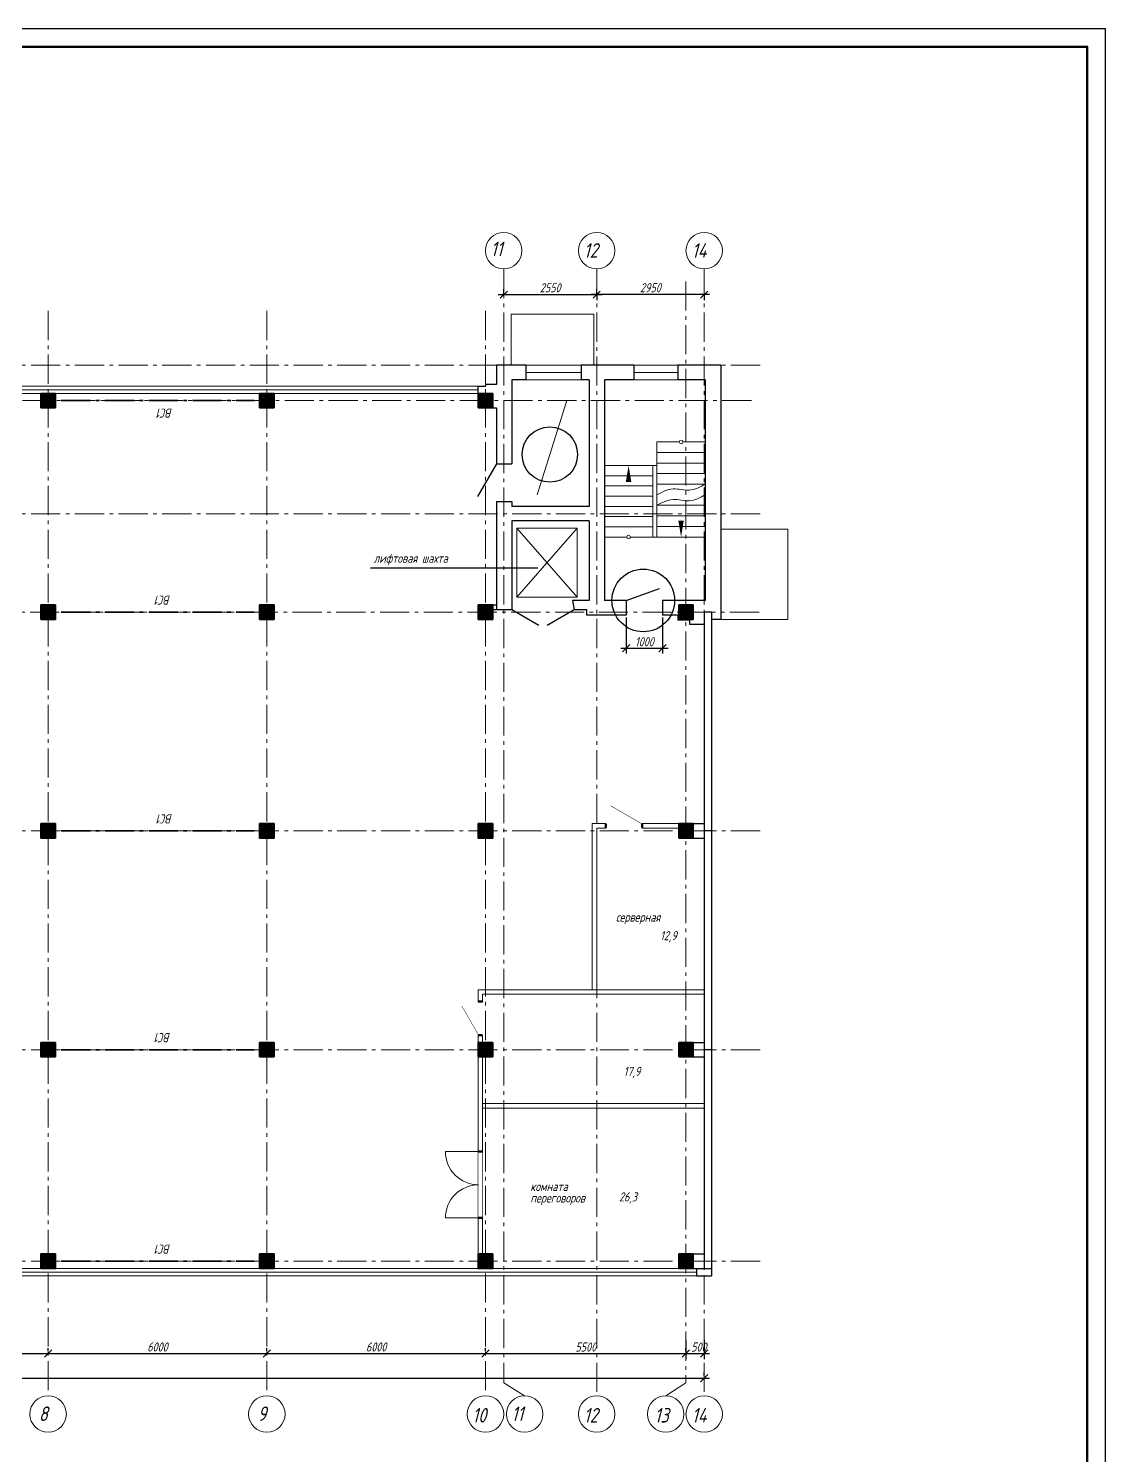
# Model space of a CAD drawing. Header units: millimetres. Extents: x 5341 to 134645, y 2795 to 129189.
# Drawn here: x 38795 to 68341, y 88831 to 127966 of the extents above; entities that cross this region are included whole.
import ezdxf

# ---------------------------------------------------------------- set-up
doc = ezdxf.new("R2010")
doc.units = ezdxf.units.MM
doc.linetypes.add('GOST2.303 6', pattern=[12, 8, -1.5, 1, -1.5])
doc.layers.get('Defpoints').update_dxf_attribs({"color": 1})
doc.layers.add('osi', color=1, linetype='GOST2.303 6', lineweight=15, plot=False)
doc.layers.add('razm', color=5, linetype='Continuous', lineweight=15, plot=False)
for name, color, linetype, lineweight in [('peregorodki', 7, 'Continuous', 20), ('АР_ДвериЗаполнение', 214, 'Continuous', 50), ('АР_Маскировка', 255, 'Continuous', 0), ('АР_ОкнаЗаполнение', 130, 'Continuous', 20), ('АР_Рамка', 7, 'Continuous', 30), ('АР_Текст', 165, 'Continuous', 25), ('Колонны', 244, 'Continuous', 35), ('Стены', 170, 'Continuous', 30), ('Тонкая', 190, 'Continuous', 18)]:
    doc.layers.add(name, color=color, linetype=linetype, lineweight=lineweight)
doc.styles.add('GOST 2.304', font='CS_Gost2304.shx', dxfattribs={"oblique": 15})
doc.styles.add('SPDS', font='SPDS.shx')
doc.styles.add('style2', font='CS_Gost2304.shx', dxfattribs={"oblique": 15})
doc.dimstyles.new('SPDS$0', dxfattribs={"dimscale": 100, "dimtxt": 2.5, "dimasz": 2, "dimexe": 1.5, "dimexo": 0.625, "dimgap": 0.5, "dimtad": 1, "dimdec": 0, "dimrnd": 0.001, "dimtxsty": 'SPDS', "dimblk": 'ARCHTICK', "dimcen": 2.5, "dimdle": 1.5, "dimadec": 0, "dimazin": 2, "dimtfac": 1, "dimtdec": 0, "dimtmove": 1, "dimatfit": 3, "dimfxl": 8, "dimtolj": 1, "dimtzin": 0, "dimarcsym": 0})

# ---------------------------------------------------------------- blocks, each defined once
blk = doc.blocks.new('*U10')
at = {"color": 7, "linetype": 'ByBlock', "true_color": 0xffffff}
blk.add_wipeout([(-920, -105), (0, -105), (0, 5), (-920, 5)], dxfattribs=at).dxf.layer = 'АР_Маскировка'
at = {"linetype": 'ByBlock', "lineweight": 50}
for p, q in [((-920, 0), (-920, -100)), ((0, 0), (0, -100))]:
    blk.add_line(p, q, dxfattribs=at)
at = {"layer": 'АР_ДвериЗаполнение', "lineweight": 13}
blk.add_lwpolyline([(0, 0, 12.3, 12.3, 0), (-797, 460, 0, 0, 0.145691), (-920, 6, 0, 0, 1.462159)], format="xyseb", dxfattribs=at)
blk = doc.blocks.new('*U11')
at = {"color": 7, "linetype": 'ByBlock', "true_color": 0xffffff}
blk.add_wipeout([(1000, -105), (0, -105), (0, 5), (1000, 5)], dxfattribs=at).dxf.layer = 'АР_Маскировка'
at = {"linetype": 'ByBlock', "lineweight": 50}
for p, q in [((0, 0), (0, -100)), ((1000, 0), (1000, -100))]:
    blk.add_line(p, q, dxfattribs=at)
at = {"layer": 'АР_ДвериЗаполнение', "lineweight": 13}
blk.add_lwpolyline([(0, 0, 13.3, 13.3, 0), (866, 500, 0, 0, -0.145691), (1000, 7, 0, 0, -1.462159)], format="xyseb", dxfattribs=at)
blk = doc.blocks.new('*U9')
at = {"color": 7, "linetype": 'ByBlock', "true_color": 0xffffff}
blk.add_wipeout([(-1820, 105), (0, 105), (0, -5), (-1820, -5)], dxfattribs=at).dxf.layer = 'АР_Маскировка'
at = {"linetype": 'ByBlock', "lineweight": 50}
for p, q in [((-1820, 0), (-1820, 100)), ((0, 0), (0, 100))]:
    blk.add_line(p, q, dxfattribs=at)
at = {"layer": 'АР_ДвериЗаполнение', "lineweight": 13}
blk.add_lwpolyline([(0, 0), (0, -910, -0.414214), (-910, 0, -0.414214), (-1820, -910), (-1820, 0)], format="xyb", dxfattribs=at)
blk = doc.blocks.new('_Oblique')
at = {"color": 0, "linetype": 'ByBlock', "lineweight": -2}
blk.add_line((-0.5, -0.5), (0.5, 0.5), dxfattribs=at)
blk = doc.blocks.new('*D50')
at = {"layer": 'Defpoints', "color": 0, "ltscale": 100, "transparency": 16777216}
for p in [(55192, 111880), (56192, 111880), (56192, 110974)]:
    blk.add_point(p, dxfattribs=at)
at = {"layer": 'razm', "color": 0, "linetype": 'ByBlock', "lineweight": -2, "ltscale": 100, "transparency": 16777216}
blk.add_line((55192, 111817), (55192, 110824), dxfattribs=at)
at = {"layer": 'razm', "color": 0, "lineweight": -2, "ltscale": 100, "transparency": 16777216}
blk.add_line((56192, 111817), (56192, 110824), dxfattribs=at)
at = {"layer": 'razm', "color": 5, "lineweight": -2, "ltscale": 100, "transparency": 16777216}
blk.add_line((55042, 110974), (56342, 110974), dxfattribs=at)
at = {"layer": 'razm', "color": 5, "lineweight": -2, "ltscale": 100, "transparency": 16777216, "xscale": 200, "yscale": 200, "zscale": 200, "rotation": 180}
blk.add_blockref('_Oblique', (55192, 110974), dxfattribs=at)
at = {"layer": 'razm', "color": 5, "lineweight": -2, "ltscale": 100, "transparency": 16777216, "xscale": 200, "yscale": 200, "zscale": 200}
blk.add_blockref('_Oblique', (56192, 110974), dxfattribs=at)
at = {"layer": 'razm', "color": 5, "ltscale": 100, "transparency": 16777216, "insert": (55692, 111148), "char_height": 250, "attachment_point": 5, "style": 'style2'}
blk.add_mtext('\\A1;1000', dxfattribs=at)
blk = doc.blocks.new('*D84')
at = {"layer": 'Defpoints', "color": 0, "ltscale": 100, "transparency": 16777216}
for p in [(15332, 90952), (57332, 90952), (57332, 90952)]:
    blk.add_point(p, dxfattribs=at)
at = {"layer": 'razm', "color": 5, "lineweight": -2, "ltscale": 100, "transparency": 16777216}
blk.add_line((15182, 90952), (57482, 90952), dxfattribs=at)
at = {"layer": 'razm', "color": 0, "linetype": 'ByBlock', "lineweight": -2, "ltscale": 100, "transparency": 16777216}
blk.add_line((15332, 90890), (15332, 90802), dxfattribs=at)
at = {"layer": 'razm', "color": 0, "lineweight": -2, "ltscale": 100, "transparency": 16777216}
blk.add_line((57332, 91015), (57332, 91102), dxfattribs=at)
at = {"layer": 'razm', "color": 5, "lineweight": -2, "ltscale": 100, "transparency": 16777216, "xscale": 200, "yscale": 200, "zscale": 200, "rotation": 180}
blk.add_blockref('_Oblique', (15332, 90952), dxfattribs=at)
at = {"layer": 'razm', "color": 5, "lineweight": -2, "ltscale": 100, "transparency": 16777216, "xscale": 200, "yscale": 200, "zscale": 200}
blk.add_blockref('_Oblique', (57332, 90952), dxfattribs=at)
at = {"layer": 'razm', "color": 5, "ltscale": 100, "transparency": 16777216, "insert": (36332, 91137), "char_height": 250, "attachment_point": 5, "style": 'style2'}
blk.add_mtext('\\A1;42000', dxfattribs=at)
blk = doc.blocks.new('*D87')
at = {"layer": 'Defpoints', "color": 0, "ltscale": 100, "transparency": 16777216}
for p in [(33332, 91625), (39332, 91625), (39332, 91625)]:
    blk.add_point(p, dxfattribs=at)
at = {"layer": 'razm', "color": 5, "lineweight": -2, "ltscale": 100, "transparency": 16777216}
blk.add_line((33182, 91625), (39482, 91625), dxfattribs=at)
at = {"layer": 'razm', "color": 0, "linetype": 'ByBlock', "lineweight": -2, "ltscale": 100, "transparency": 16777216}
blk.add_line((33332, 91688), (33332, 91775), dxfattribs=at)
at = {"layer": 'razm', "color": 0, "lineweight": -2, "ltscale": 100, "transparency": 16777216}
blk.add_line((39332, 91688), (39332, 91775), dxfattribs=at)
at = {"layer": 'razm', "color": 5, "lineweight": -2, "ltscale": 100, "transparency": 16777216, "xscale": 200, "yscale": 200, "zscale": 200, "rotation": 180}
blk.add_blockref('_Oblique', (33332, 91625), dxfattribs=at)
at = {"layer": 'razm', "color": 5, "lineweight": -2, "ltscale": 100, "transparency": 16777216, "xscale": 200, "yscale": 200, "zscale": 200}
blk.add_blockref('_Oblique', (39332, 91625), dxfattribs=at)
at = {"layer": 'razm', "color": 5, "ltscale": 100, "transparency": 16777216, "insert": (36332, 91807), "char_height": 250, "attachment_point": 5, "style": 'style2'}
blk.add_mtext('\\A1;6000', dxfattribs=at)
blk = doc.blocks.new('*D82')
at = {"layer": 'Defpoints', "color": 0, "ltscale": 100, "transparency": 16777216}
for p in [(39332, 91625), (45332, 91625), (45332, 91625)]:
    blk.add_point(p, dxfattribs=at)
at = {"layer": 'razm', "color": 5, "lineweight": -2, "ltscale": 100, "transparency": 16777216}
blk.add_line((39182, 91625), (45482, 91625), dxfattribs=at)
at = {"layer": 'razm', "color": 0, "linetype": 'ByBlock', "lineweight": -2, "ltscale": 100, "transparency": 16777216}
blk.add_line((39332, 91688), (39332, 91775), dxfattribs=at)
at = {"layer": 'razm', "color": 0, "lineweight": -2, "ltscale": 100, "transparency": 16777216}
blk.add_line((45332, 91688), (45332, 91775), dxfattribs=at)
at = {"layer": 'razm', "color": 5, "lineweight": -2, "ltscale": 100, "transparency": 16777216, "xscale": 200, "yscale": 200, "zscale": 200, "rotation": 180}
blk.add_blockref('_Oblique', (39332, 91625), dxfattribs=at)
at = {"layer": 'razm', "color": 5, "lineweight": -2, "ltscale": 100, "transparency": 16777216, "xscale": 200, "yscale": 200, "zscale": 200}
blk.add_blockref('_Oblique', (45332, 91625), dxfattribs=at)
at = {"layer": 'razm', "color": 5, "ltscale": 100, "transparency": 16777216, "insert": (42332, 91807), "char_height": 250, "attachment_point": 5, "style": 'style2'}
blk.add_mtext('\\A1;6000', dxfattribs=at)
blk = doc.blocks.new('*D83')
at = {"layer": 'Defpoints', "color": 0, "ltscale": 100, "transparency": 16777216}
for p in [(45332, 91625), (51332, 91625), (51332, 91625)]:
    blk.add_point(p, dxfattribs=at)
at = {"layer": 'razm', "color": 5, "lineweight": -2, "ltscale": 100, "transparency": 16777216}
blk.add_line((45182, 91625), (51482, 91625), dxfattribs=at)
at = {"layer": 'razm', "color": 0, "linetype": 'ByBlock', "lineweight": -2, "ltscale": 100, "transparency": 16777216}
blk.add_line((45332, 91688), (45332, 91775), dxfattribs=at)
at = {"layer": 'razm', "color": 0, "lineweight": -2, "ltscale": 100, "transparency": 16777216}
blk.add_line((51332, 91688), (51332, 91775), dxfattribs=at)
at = {"layer": 'razm', "color": 5, "lineweight": -2, "ltscale": 100, "transparency": 16777216, "xscale": 200, "yscale": 200, "zscale": 200, "rotation": 180}
blk.add_blockref('_Oblique', (45332, 91625), dxfattribs=at)
at = {"layer": 'razm', "color": 5, "lineweight": -2, "ltscale": 100, "transparency": 16777216, "xscale": 200, "yscale": 200, "zscale": 200}
blk.add_blockref('_Oblique', (51332, 91625), dxfattribs=at)
at = {"layer": 'razm', "color": 5, "ltscale": 100, "transparency": 16777216, "insert": (48332, 91807), "char_height": 250, "attachment_point": 5, "style": 'style2'}
blk.add_mtext('\\A1;6000', dxfattribs=at)
blk = doc.blocks.new('*D66')
at = {"layer": 'Defpoints', "color": 0, "ltscale": 100, "transparency": 16777216}
for p in [(51332, 91625), (56832, 91625), (56832, 91625)]:
    blk.add_point(p, dxfattribs=at)
at = {"layer": 'peregorodki', "color": 5, "lineweight": -2, "ltscale": 100, "transparency": 16777216}
blk.add_line((51182, 91625), (56982, 91625), dxfattribs=at)
at = {"layer": 'peregorodki', "color": 0, "linetype": 'ByBlock', "lineweight": -2, "ltscale": 100, "transparency": 16777216}
blk.add_line((51332, 91688), (51332, 91775), dxfattribs=at)
at = {"layer": 'peregorodki', "color": 0, "lineweight": -2, "ltscale": 100, "transparency": 16777216}
blk.add_line((56832, 91688), (56832, 91775), dxfattribs=at)
at = {"layer": 'peregorodki', "color": 5, "lineweight": -2, "ltscale": 100, "transparency": 16777216, "xscale": 200, "yscale": 200, "zscale": 200, "rotation": 180}
blk.add_blockref('_Oblique', (51332, 91625), dxfattribs=at)
at = {"layer": 'peregorodki', "color": 5, "lineweight": -2, "ltscale": 100, "transparency": 16777216, "xscale": 200, "yscale": 200, "zscale": 200}
blk.add_blockref('_Oblique', (56832, 91625), dxfattribs=at)
at = {"layer": 'peregorodki', "color": 5, "ltscale": 100, "transparency": 16777216, "insert": (54082, 91805), "char_height": 250, "attachment_point": 5, "style": 'style2'}
blk.add_mtext('\\A1;5500', dxfattribs=at)
blk = doc.blocks.new('*D69')
at = {"layer": 'Defpoints', "color": 0, "ltscale": 100, "transparency": 16777216}
for p in [(56832, 92067), (57332, 92067), (57332, 91625)]:
    blk.add_point(p, dxfattribs=at)
at = {"layer": 'peregorodki', "color": 0, "linetype": 'ByBlock', "lineweight": -2, "ltscale": 100, "transparency": 16777216}
blk.add_line((56832, 92004), (56832, 91475), dxfattribs=at)
at = {"layer": 'peregorodki', "color": 0, "lineweight": -2, "ltscale": 100, "transparency": 16777216}
blk.add_line((57332, 92004), (57332, 91475), dxfattribs=at)
at = {"layer": 'peregorodki', "color": 5, "lineweight": -2, "ltscale": 100, "transparency": 16777216}
blk.add_line((56682, 91625), (57482, 91625), dxfattribs=at)
at = {"layer": 'peregorodki', "color": 5, "lineweight": -2, "ltscale": 100, "transparency": 16777216, "xscale": 200, "yscale": 200, "zscale": 200, "rotation": 180}
blk.add_blockref('_Oblique', (56832, 91625), dxfattribs=at)
at = {"layer": 'peregorodki', "color": 5, "lineweight": -2, "ltscale": 100, "transparency": 16777216, "xscale": 200, "yscale": 200, "zscale": 200}
blk.add_blockref('_Oblique', (57332, 91625), dxfattribs=at)
at = {"layer": 'peregorodki', "color": 5, "ltscale": 100, "transparency": 16777216, "insert": (57186, 91805), "char_height": 250, "attachment_point": 5, "style": 'style2'}
blk.add_mtext('\\A1;500', dxfattribs=at)
blk = doc.blocks.new('*D67')
at = {"layer": 'Defpoints', "color": 0, "ltscale": 100, "transparency": 16777216}
for p in [(54382, 120741), (54382, 120667), (57332, 120741)]:
    blk.add_point(p, dxfattribs=at)
at = {"layer": 'peregorodki', "color": 5, "lineweight": -2, "ltscale": 100, "transparency": 16777216}
for p, q in [((57482, 120667), (54232, 120667)), ((54382, 120678), (54382, 120517))]:
    blk.add_line(p, q, dxfattribs=at)
at = {"layer": 'peregorodki', "color": 5, "linetype": 'ByBlock', "lineweight": -2, "ltscale": 100, "transparency": 16777216}
blk.add_line((57332, 120678), (57332, 120517), dxfattribs=at)
at = {"layer": 'peregorodki', "color": 5, "lineweight": -2, "ltscale": 100, "transparency": 16777216, "xscale": 200, "yscale": 200, "zscale": 200, "rotation": 180}
blk.add_blockref('_Oblique', (54382, 120667), dxfattribs=at)
at = {"layer": 'peregorodki', "color": 5, "lineweight": -2, "ltscale": 100, "transparency": 16777216, "xscale": 200, "yscale": 200, "zscale": 200}
blk.add_blockref('_Oblique', (57332, 120667), dxfattribs=at)
at = {"layer": 'peregorodki', "color": 5, "ltscale": 100, "transparency": 16777216, "insert": (55857, 120858), "char_height": 250, "attachment_point": 5, "style": 'style2'}
blk.add_mtext('\\A1;2950', dxfattribs=at)
blk = doc.blocks.new('*D68')
at = {"layer": 'Defpoints', "color": 0, "ltscale": 100, "transparency": 16777216}
for p in [(51832, 120612), (54382, 120667), (54382, 120612)]:
    blk.add_point(p, dxfattribs=at)
at = {"layer": 'peregorodki', "color": 5, "lineweight": -2, "ltscale": 100, "transparency": 16777216}
for p, q in [((51682, 120667), (54532, 120667)), ((54382, 120674), (54382, 120817))]:
    blk.add_line(p, q, dxfattribs=at)
at = {"layer": 'peregorodki', "color": 5, "linetype": 'ByBlock', "lineweight": -2, "ltscale": 100, "transparency": 16777216}
blk.add_line((51832, 120674), (51832, 120817), dxfattribs=at)
at = {"layer": 'peregorodki', "color": 5, "lineweight": -2, "ltscale": 100, "transparency": 16777216, "xscale": 200, "yscale": 200, "zscale": 200, "rotation": 180}
blk.add_blockref('_Oblique', (51832, 120667), dxfattribs=at)
at = {"layer": 'peregorodki', "color": 5, "lineweight": -2, "ltscale": 100, "transparency": 16777216, "xscale": 200, "yscale": 200, "zscale": 200}
blk.add_blockref('_Oblique', (54382, 120667), dxfattribs=at)
at = {"layer": 'peregorodki', "color": 5, "ltscale": 100, "transparency": 16777216, "insert": (53107, 120856), "char_height": 250, "attachment_point": 5, "style": 'style2'}
blk.add_mtext('\\A1;2550', dxfattribs=at)

msp = doc.modelspace()

# ---------------------------------------------------------------- linework, layer by layer
at = {"layer": 'Defpoints', "ltscale": 100}
for centre, radius in [((53097, 116282.5), 759.6), ((55660.3, 112279.8), 859.5)]:
    msp.add_circle(centre, radius, dxfattribs=at)
at = {"layer": 'osi', "ltscale": 100}
for p, q in [((51832.3, 121373.8), (51832.3, 90825)), ((54382.3, 121373.8), (54382.3, 90483)), ((57332.3, 121373.8), (57332.3, 90483)), ((56832.3, 121031), (56832.3, 90825)), ((39332.3, 120221.8), (39332.3, 90483)), ((45332.3, 120221.8), (45332.3, 90483)), ((58865.7, 118729.8), (10538.5, 118729.8)), ((58625.6, 117759.8), (10990, 117759.8)), ((58865.7, 114659.8), (10538.5, 114659.8)), ((58838.9, 111959.8), (10538.5, 111959.8)), ((58865.7, 99959.8), (10538.5, 99959.8)), ((58865.7, 94160.2), (10538.5, 94160.2)), ((51832.3, 90825), (52403.8, 90468)), ((56275.8, 90468), (56832.3, 90825))]:
    msp.add_line(p, q, dxfattribs=at)
at = {"layer": 'osi', "linetype": 'Continuous', "ltscale": 100}
for centre in [(51832.3, 121873.8), (54382.3, 121873.8), (57332.3, 121873.8), (39332.3, 89968), (45332.3, 89968), (51332.3, 89968), (52403.8, 89968), (54382.3, 89968), (56275.8, 89968), (57332.3, 89968)]:
    msp.add_circle(centre, 500, dxfattribs=at)
at = {"layer": 'peregorodki', "ltscale": 100}
for p, q in [((52032.3, 118729.8), (52032.3, 120129.8)), ((52032.3, 120129.8), (54302.3, 120129.8)), ((54302.3, 118729.8), (54302.3, 120129.8)), ((53564.5, 117759.8), (52746.7, 115175.7)), ((52187.5, 114262), (53850, 112374.5)), ((53850, 114262), (52187.5, 112374.5)), ((54632.3, 106159.8), (54262.3, 106159.8)), ((54262.3, 106159.8), (54262.3, 101599.8)), ((54632.3, 106039.8), (54632.3, 106159.8)), ((56632.3, 106159.8), (55632.3, 106159.8)), ((55632.3, 106039.8), (55632.3, 106159.8)), ((56632.3, 105759.8), (56632.3, 106159.8)), ((54632.3, 106039.8), (54382.3, 106039.8)), ((54382.3, 106039.8), (54382.3, 101599.8)), ((56632.3, 106039.8), (55632.3, 106039.8)), ((51132.3, 101259.8), (51132.3, 101599.8)), ((57332.3, 101599.8), (51132.3, 101599.8)), ((51252.3, 101259.8), (51252.3, 101479.8)), ((57332.3, 101479.8), (51252.3, 101479.8)), ((51252.3, 101259.8), (51132.3, 101259.8)), ((51132.3, 94359.8), (51132.3, 100359.8)), ((51252.3, 100359.8), (51132.3, 100359.8)), ((51252.3, 94359.8), (51252.3, 100359.8)), ((57332.3, 98479.8), (51252.3, 98479.8)), ((57332.3, 98359.8), (51252.3, 98359.8))]:
    msp.add_line(p, q, dxfattribs=at)
msp.add_lwpolyline([(52187.5, 114262), (53850, 114262), (53850, 112374.5), (52187.5, 112374.5)], close=True, dxfattribs=at)
msp.add_lwpolyline([(57532.3, 111759.8), (59622.3, 111759.8), (59622.3, 114239.8), (57792.3, 114239.8)], dxfattribs=at)
at = {"layer": 'АР_ОкнаЗаполнение', "ltscale": 100}
for p, q in [((53952.3, 118729.8), (52442.3, 118729.8)), ((56612.3, 118729.8), (55402.3, 118729.8)), ((52442.3, 118529.8), (53952.3, 118529.8)), ((53952.3, 118329.8), (52442.3, 118329.8)), ((55402.3, 118529.8), (56612.3, 118529.8)), ((56612.3, 118329.8), (55402.3, 118329.8)), ((21632.3, 118059.8), (51132.3, 118059.8)), ((33332.3, 118159.8), (39332.3, 118159.8)), ((33332.3, 117959.8), (39332.3, 117959.8)), ((39332.3, 118159.8), (45332.3, 118159.8)), ((39332.3, 117959.8), (45332.3, 117959.8)), ((45332.3, 118159.8), (51132.3, 118159.8)), ((45332.3, 117959.8), (51132.3, 117959.8)), ((33332.3, 93959.8), (39332.3, 93959.8)), ((39332.3, 93959.8), (45332.3, 93959.8)), ((45332.3, 93959.8), (51332.3, 93959.8)), ((51332.3, 93959.8), (57132.3, 93959.8)), ((57132.3, 93859.8), (15532.3, 93859.8)), ((33332.3, 93759.8), (39332.3, 93759.8)), ((39332.3, 93759.8), (45332.3, 93759.8)), ((45332.3, 93759.8), (51332.3, 93759.8)), ((51332.3, 93759.8), (57132.3, 93759.8))]:
    msp.add_line(p, q, dxfattribs=at)
at = {"layer": 'АР_Рамка'}
for p, q in [((5341.3, 127965.7), (68341.3, 127965.7)), ((68341.3, 68565.7), (68341.3, 127965.7)), ((68341.3, 68565.7), (68341.3, 89565.7))]:
    msp.add_line(p, q, dxfattribs=at)
at = {"layer": 'АР_Рамка', "lineweight": 50}
msp.add_lwpolyline([(67841.3, 69065.7), (7341.3, 69065.7), (7341.3, 127465.7), (67841.3, 127465.7), (67841.3, 69065.7)], close=True, dxfattribs=at)
at = {"layer": 'АР_Текст', "lineweight": 25}
msp.add_line((48176.5, 113173.5), (52771, 113173.5), dxfattribs=at)
at = {"layer": 'Колонны', "color": 0}
for p, q in [((39532.3, 117959.8), (39132.3, 117959.8)), ((39132.3, 117959.8), (39132.3, 117559.8)), ((39532.3, 117559.8), (39532.3, 117959.8)), ((45532.3, 117959.8), (45132.3, 117959.8)), ((45132.3, 117959.8), (45132.3, 117559.8)), ((45532.3, 117559.8), (45532.3, 117959.8)), ((51532.3, 117959.8), (51132.3, 117959.8)), ((51132.3, 117959.8), (51132.3, 117559.8)), ((51532.3, 117559.8), (51532.3, 117959.8)), ((39132.3, 117559.8), (39532.3, 117559.8)), ((45132.3, 117559.8), (45532.3, 117559.8)), ((51132.3, 117559.8), (51532.3, 117559.8)), ((39532.3, 112159.8), (39132.3, 112159.8)), ((39132.3, 112159.8), (39132.3, 111759.8)), ((39532.3, 111759.8), (39532.3, 112159.8)), ((45532.3, 112159.8), (45132.3, 112159.8)), ((45132.3, 112159.8), (45132.3, 111759.8)), ((45532.3, 111759.8), (45532.3, 112159.8)), ((51532.3, 112159.8), (51132.3, 112159.8)), ((51132.3, 112159.8), (51132.3, 111759.8)), ((51532.3, 111759.8), (51532.3, 112159.8)), ((57032.3, 112159.8), (56632.3, 112159.8)), ((56632.3, 112159.8), (56632.3, 111759.8)), ((57032.3, 111759.8), (57032.3, 112159.8)), ((39132.3, 111759.8), (39532.3, 111759.8)), ((45132.3, 111759.8), (45532.3, 111759.8)), ((51132.3, 111759.8), (51532.3, 111759.8)), ((56632.3, 111759.8), (57032.3, 111759.8)), ((39532.3, 106159.8), (39132.3, 106159.8)), ((39132.3, 106159.8), (39132.3, 105759.8)), ((39532.3, 105759.8), (39532.3, 106159.8)), ((45532.3, 106159.8), (45132.3, 106159.8)), ((45132.3, 106159.8), (45132.3, 105759.8)), ((45532.3, 105759.8), (45532.3, 106159.8)), ((51532.3, 106159.8), (51132.3, 106159.8)), ((51132.3, 106159.8), (51132.3, 105759.8)), ((51532.3, 105759.8), (51532.3, 106159.8)), ((57032.3, 106159.8), (56632.3, 106159.8)), ((56632.3, 106159.8), (56632.3, 105759.8)), ((56632.3, 106159.8), (56632.3, 105759.8)), ((57032.3, 105759.8), (57032.3, 106159.8)), ((39132.3, 105759.8), (39532.3, 105759.8)), ((45132.3, 105759.8), (45532.3, 105759.8)), ((51132.3, 105759.8), (51532.3, 105759.8)), ((56632.3, 105759.8), (57032.3, 105759.8)), ((39532.3, 100159.8), (39132.3, 100159.8)), ((39132.3, 100159.8), (39132.3, 99759.8)), ((39532.3, 99759.8), (39532.3, 100159.8)), ((45532.3, 100159.8), (45132.3, 100159.8)), ((45132.3, 100159.8), (45132.3, 99759.8)), ((45532.3, 99759.8), (45532.3, 100159.8)), ((51532.3, 100159.8), (51132.3, 100159.8)), ((51132.3, 100159.8), (51132.3, 99759.8)), ((51532.3, 99759.8), (51532.3, 100159.8)), ((57032.3, 100159.8), (56632.3, 100159.8)), ((56632.3, 100159.8), (56632.3, 99759.8)), ((57032.3, 99759.8), (57032.3, 100159.8)), ((39132.3, 99759.8), (39532.3, 99759.8)), ((45132.3, 99759.8), (45532.3, 99759.8)), ((51132.3, 99759.8), (51532.3, 99759.8)), ((56632.3, 99759.8), (57032.3, 99759.8)), ((39532.3, 94359.8), (39132.3, 94359.8)), ((39132.3, 94359.8), (39132.3, 93959.8)), ((39532.3, 93959.8), (39532.3, 94359.8)), ((45532.3, 94359.8), (45132.3, 94359.8)), ((45132.3, 94359.8), (45132.3, 93959.8)), ((45532.3, 93959.8), (45532.3, 94359.8)), ((51532.3, 94359.8), (51132.3, 94359.8)), ((51132.3, 94359.8), (51132.3, 93959.8)), ((51532.3, 93959.8), (51532.3, 94359.8)), ((57032.3, 94359.8), (56632.3, 94359.8)), ((56632.3, 94359.8), (56632.3, 93959.8)), ((57032.3, 93959.8), (57032.3, 94359.8)), ((39132.3, 93959.8), (39532.3, 93959.8)), ((45132.3, 93959.8), (45532.3, 93959.8)), ((51132.3, 93959.8), (51532.3, 93959.8)), ((56632.3, 93959.8), (57032.3, 93959.8))]:
    msp.add_line(p, q, dxfattribs=at)
at = {"layer": 'Колонны', "ltscale": 100}
for points in [[(39532.3, 117959.8), (39532.3, 117559.8), (39132.3, 117959.8), (39132.3, 117559.8)], [(45532.3, 117959.8), (45532.3, 117559.8), (45132.3, 117959.8), (45132.3, 117559.8)], [(51532.3, 117959.8), (51532.3, 117559.8), (51132.3, 117959.8), (51132.3, 117559.8)], [(39532.3, 112159.8), (39532.3, 111759.8), (39132.3, 112159.8), (39132.3, 111759.8)], [(45532.3, 112159.8), (45532.3, 111759.8), (45132.3, 112159.8), (45132.3, 111759.8)], [(51532.3, 112159.8), (51532.3, 111759.8), (51132.3, 112159.8), (51132.3, 111759.8)], [(57032.3, 112159.8), (57032.3, 111759.8), (56632.3, 112159.8), (56632.3, 111759.8)], [(39532.3, 106159.8), (39532.3, 105759.8), (39132.3, 106159.8), (39132.3, 105759.8)], [(45532.3, 106159.8), (45532.3, 105759.8), (45132.3, 106159.8), (45132.3, 105759.8)], [(51532.3, 106159.8), (51532.3, 105759.8), (51132.3, 106159.8), (51132.3, 105759.8)], [(57032.3, 106159.8), (57032.3, 105759.8), (56632.3, 106159.8), (56632.3, 105759.8)], [(39532.3, 100159.8), (39532.3, 99759.8), (39132.3, 100159.8), (39132.3, 99759.8)], [(45532.3, 100159.8), (45532.3, 99759.8), (45132.3, 100159.8), (45132.3, 99759.8)], [(57032.3, 100159.8), (57032.3, 99759.8), (56632.3, 100159.8), (56632.3, 99759.8)], [(39532.3, 94359.8), (39532.3, 93959.8), (39132.3, 94359.8), (39132.3, 93959.8)], [(45532.3, 94359.8), (45532.3, 93959.8), (45132.3, 94359.8), (45132.3, 93959.8)], [(51532.3, 94359.8), (51532.3, 93959.8), (51132.3, 94359.8), (51132.3, 93959.8)], [(57032.3, 94359.8), (57032.3, 93959.8), (56632.3, 94359.8), (56632.3, 93959.8)]]:
    msp.add_solid(points, dxfattribs=at)
at = {"layer": 'Стены', "color": 0, "ltscale": 100}
for p, q in [((52442.3, 118729.8), (51632.3, 118729.8)), ((51632.3, 118729.8), (51632.3, 118199.8)), ((52442.3, 118729.8), (52442.3, 118329.8)), ((53952.3, 118729.8), (53952.3, 118329.8)), ((55402.3, 118729.8), (53952.3, 118729.8)), ((55402.3, 118729.8), (55402.3, 118329.8)), ((56612.3, 118729.8), (56612.3, 118329.8)), ((57792.3, 118729.8), (56612.3, 118729.8)), ((57792.3, 118729.8), (57792.3, 111759.8)), ((51632.3, 118199.8), (51332.3, 118199.8)), ((51332.3, 118199.8), (51332.3, 118159.8)), ((52052.3, 118329.8), (52052.3, 116029.8)), ((52442.3, 118329.8), (52052.3, 118329.8)), ((54172.3, 118329.8), (53952.3, 118329.8)), ((54172.3, 118329.8), (54172.3, 114859.8)), ((54592.3, 118329.8), (54592.3, 112279.8)), ((55402.3, 118329.8), (54592.3, 118329.8)), ((57362.3, 118329.8), (56612.3, 118329.8)), ((57362.3, 118329.8), (57362.3, 112279.8)), ((51132.3, 117959.8), (51132.3, 118159.8)), ((51132.3, 118159.8), (51332.3, 118159.8)), ((51132.3, 117959.8), (51532.3, 117959.8)), ((51532.3, 117559.8), (51532.3, 117959.8)), ((51532.3, 117559.8), (51632.3, 117559.8)), ((51632.3, 117559.8), (51632.3, 116029.8)), ((51632.3, 116029.8), (51112.3, 115129.1)), ((51632.3, 116029.8), (52052.3, 116029.8)), ((51632.3, 114989.8), (51632.3, 112019.8)), ((51632.3, 114989.8), (52052.3, 114989.8)), ((52052.3, 114989.8), (52052.3, 114859.8)), ((54172.3, 114859.8), (52052.3, 114859.8)), ((52052.3, 114459.8), (52052.3, 112019.8)), ((54172.3, 114459.8), (52052.3, 114459.8)), ((54172.3, 114459.8), (54172.3, 112279.8)), ((55192.3, 112279.8), (56110.1, 112608)), ((51532.3, 112159.8), (51632.3, 112159.8)), ((52052.3, 112019.8), (51532.3, 112019.8)), ((52792.8, 111592.3), (52052.3, 112019.8)), ((53762.3, 112019.8), (53021.9, 111592.3)), ((53722.3, 112279.8), (53762.3, 112019.8)), ((54172.3, 112279.8), (53722.3, 112279.8)), ((54112.3, 112019.8), (53762.3, 112019.8)), ((54112.3, 111879.8), (54112.3, 112019.8)), ((55192.3, 112279.8), (54592.3, 112279.8)), ((55192.3, 112279.8), (55192.3, 111879.8)), ((56192.3, 112279.8), (56192.3, 111879.8)), ((57362.3, 112279.8), (56192.3, 112279.8)), ((57332.3, 111959.8), (57332.3, 105959.8)), ((57532.3, 111959.8), (57332.3, 111959.8)), ((57532.3, 111959.8), (57532.3, 105959.8)), ((55192.3, 111879.8), (54112.3, 111879.8)), ((56612.3, 111879.8), (56192.3, 111879.8)), ((56932.3, 111739.8), (56932.3, 111619.8)), ((57332.3, 111619.8), (56932.3, 111619.8)), ((57792.3, 111759.8), (57532.3, 111759.8)), ((57032.3, 106159.8), (57332.3, 106159.8)), ((57032.3, 105759.8), (57332.3, 105759.8)), ((57332.3, 105959.8), (57332.3, 99959.8)), ((57532.3, 105959.8), (57332.3, 105959.8)), ((57532.3, 105959.8), (57532.3, 99959.8)), ((57032.3, 100159.8), (57332.3, 100159.8)), ((57332.3, 99959.8), (57332.3, 93959.8)), ((57532.3, 99959.8), (57332.3, 99959.8)), ((57532.3, 99959.8), (57532.3, 93959.8)), ((57032.3, 99759.8), (57332.3, 99759.8)), ((57032.3, 94359.8), (57332.3, 94359.8)), ((57032.3, 93959.8), (57332.3, 93959.8)), ((57132.3, 93759.8), (57132.3, 93959.8)), ((57132.3, 93959.8), (57532.3, 93959.8)), ((57532.3, 93959.8), (57532.3, 93759.8)), ((57132.3, 93759.8), (57532.3, 93759.8))]:
    msp.add_line(p, q, dxfattribs=at)
at = {"layer": 'Стены', "color": 0, "lineweight": 25, "ltscale": 100}
for p in [(56612.3, 111879.8), (56932.3, 111739.8)]:
    msp.add_line(p, (56612.3, 111739.8), dxfattribs=at)
at = {"layer": 'Тонкая', "color": 0, "linetype": 'GOST2.303 6', "lineweight": 35, "ltscale": 100}
for p, q in [((39692.3, 117759.8), (44982.3, 117759.8)), ((39692.3, 111959.8), (44982.3, 111959.8)), ((39692.3, 105959.8), (44982.3, 105959.8)), ((39692.3, 99959.8), (44982.3, 99959.8)), ((39692.3, 94159.8), (44982.3, 94159.8))]:
    msp.add_line(p, q, dxfattribs=at)
at = {"layer": 'Тонкая', "color": 0, "ltscale": 100}
for p, q in [((56032.3, 116629.8), (56032.3, 114019.8)), ((56647.3, 116629.8), (56032.3, 116629.8)), ((57362.3, 116629.8), (56747.3, 116629.8)), ((57362.3, 116339.8), (56032.3, 116339.8)), ((55922.3, 115979.8), (54592.3, 115979.8)), ((55922.3, 115979.8), (55922.3, 114019.8)), ((55922.3, 115979.8), (56032.3, 115979.8)), ((57362.3, 116049.8), (56032.3, 116049.8)), ((55922.3, 115699.8), (54592.3, 115699.8)), ((57362.3, 115759.8), (56032.3, 115759.8)), ((57362.3, 115469.8), (56032.3, 115469.8)), ((55922.3, 115419.8), (54592.3, 115419.8)), ((55922.3, 115139.8), (54592.3, 115139.8)), ((55922.3, 114859.8), (54592.3, 114859.8)), ((57362.3, 114889.8), (56032.3, 114889.8)), ((55922.3, 114579.8), (54592.3, 114579.8)), ((55922.3, 114299.8), (54592.3, 114299.8)), ((57362.3, 114599.8), (56032.3, 114599.8)), ((57362.3, 114309.8), (56032.3, 114309.8)), ((55207.3, 114019.8), (54592.3, 114019.8)), ((55922.3, 114019.8), (55307.3, 114019.8)), ((55922.3, 114019.8), (56032.3, 114019.8)), ((57362.3, 114019.8), (56032.3, 114019.8))]:
    msp.add_line(p, q, dxfattribs=at)
for centre in [(56697.3, 116629.8), (55257.3, 114019.8)]:
    msp.add_circle(centre, 50, dxfattribs=at)
for points in [[(57362.3, 115469.8), (56921.7, 115304.1), (56477, 115338.1), (56032.3, 115179.8)], [(57362.3, 115179.8), (56921.7, 115014.1), (56477, 115048.1), (56032.3, 114889.8)]]:
    msp.add_spline(points, degree=3, dxfattribs=at)
for points in [[(55257.3, 115979.8), (55181.9, 115529.1), (55332.7, 115529.1)], [(56697.3, 114019.8), (56772.7, 114470.5), (56621.9, 114470.5)]]:
    msp.add_solid(points, dxfattribs=at)

# ---------------------------------------------------------------- texts
at = {"layer": 'osi', "color": 7, "lineweight": 25, "style": 'GOST 2.304', "oblique": 15}
for s, p in [('11', (51474.2, 121721.4)), ('12', (54028.7, 121679.9)), ('14', (56992.2, 121679.9)), ('8', (39077.7, 89774.9)), ('9', (45081.2, 89774.9)), ('10', (50968.7, 89733.4)), ('11', (52045.2, 89774.9)), ('12', (54028.7, 89733.4)), ('13', (55969.2, 89733.4)), ('14', (56992.2, 89733.4))]:
    msp.add_text(s, height=400, dxfattribs=at).set_placement(p)
at = {"layer": 'АР_Текст', "lineweight": 25, "style": 'GOST 2.304', "oblique": 15}
for p in [(42743.7, 117543.2), (42691.9, 112415.2), (42743.7, 106415.2), (42691.9, 100415.2), (42691.9, 94615.2)]:
    msp.add_text('ВС1', height=250, rotation=180, dxfattribs=at).set_placement(p)
for s, p in [('лифтовая шахта', (48260.8, 113312.6)), ('серверная', (54910.1, 103469.6)), ('12,9', (56124.6, 102962.1)), ('17,9', (55122.1, 99238.1)), ('переговоров', (52562.6, 95768.1)), ('комната ', (52562.6, 96082.6)), ('26,3', (54994.6, 95797.6))]:
    msp.add_text(s, height=250, dxfattribs=at).set_placement(p)

# ---------------------------------------------------------------- dimensions: what is measured, and where the dimension line sits
at = {"layer": 'peregorodki', "ltscale": 100}
for base, p1, p2, override, picture, middle in [((54382.3, 120666.5), (51832.3, 120611.5), (54382.3, 120611.5), {"dimscale": 100, "dimtxsty": 'style2', "dimblk": 'Oblique', "dimclrd": 5, "dimclre": 5, "dimclrt": 5}, '*D68', (53107.3, 120856.4)), ((54382.3, 120666.5), (57332.3, 120740.5), (54382.3, 120740.5), {"dimscale": 100, "dimtxsty": 'style2', "dimblk": 'Oblique', "dimclrd": 5, "dimclre": 5, "dimclrt": 5}, '*D67', (55857.3, 120858.4)), ((56832.3, 91625), (51332.3, 91625), (56832.3, 91625), {"dimscale": 100, "dimtxsty": 'style2', "dimblk": 'Oblique', "dimclrd": 5, "dimclrt": 5}, '*D66', (54082.3, 91805.2))]:
    dim = msp.add_linear_dim(base=base, p1=p1, p2=p2, dimstyle='SPDS$0', override=override, dxfattribs=at)
    dim.commit()
    dim.dimension.update_dxf_attribs({"geometry": picture, "text_midpoint": middle})
dim = msp.add_linear_dim(base=(57332.3, 91625), p1=(56832.3, 92066.5), p2=(57332.3, 92066.5), dimstyle='SPDS$0', override={"dimscale": 100, "dimtxsty": 'style2', "dimblk": 'Oblique', "dimclrd": 5, "dimclrt": 5}, dxfattribs=at)
dim.commit()
dim.dimension.update_dxf_attribs({"geometry": '*D69', "text_midpoint": (57185.5, 91625), "dimtype": 128})
at = {"layer": 'razm', "ltscale": 100}
for base, p1, p2, picture, middle in [((56192.3, 110973.5), (55192.3, 111879.8), (56192.3, 111879.8), '*D50', (55692.3, 111148.5)), ((39332.3, 91625), (33332.3, 91625), (39332.3, 91625), '*D87', (36332.3, 91807.2)), ((45332.3, 91625), (39332.3, 91625), (45332.3, 91625), '*D82', (42332.3, 91807.2)), ((51332.3, 91625), (45332.3, 91625), (51332.3, 91625), '*D83', (48332.3, 91807.2)), ((57332.3, 90952), (15332.3, 90952), (57332.3, 90952), '*D84', (36332.3, 91136.7))]:
    dim = msp.add_linear_dim(base=base, p1=p1, p2=p2, dimstyle='SPDS$0', override={"dimscale": 100, "dimtxsty": 'style2', "dimblk": 'Oblique', "dimclrd": 5, "dimclrt": 5}, dxfattribs=at)
    dim.commit()
    dim.dimension.update_dxf_attribs({"geometry": picture, "text_midpoint": middle})

# ---------------------------------------------------------------- next in the draw order: block references
at = {"layer": 'АР_ДвериЗаполнение', "ltscale": 100, "xscale": -1}
msp.add_blockref('*U11', (55632.3, 106149.8), dxfattribs=at)
at = {"layer": 'АР_ДвериЗаполнение', "ltscale": 100, "xscale": -1, "rotation": 89.99999999923303}
msp.add_blockref('*U10', (51142.3, 100359.8), dxfattribs=at)
at = {"layer": 'АР_ДвериЗаполнение', "ltscale": 100, "rotation": 270}
msp.add_blockref('*U9', (51141.7, 95343.9), dxfattribs=at)

# ---------------------------------------------------------------- next in the draw order: linework, layer by layer
at = {"layer": 'osi', "ltscale": 100}
for p, q in [((51332.3, 120221.8), (51332.3, 90483)), ((58865.7, 105959.8), (10538.5, 105959.8))]:
    msp.add_line(p, q, dxfattribs=at)
at = {"layer": 'Колонны', "ltscale": 100}
msp.add_solid([(51532.3, 100159.8), (51532.3, 99759.8), (51132.3, 100159.8), (51132.3, 99759.8)], dxfattribs=at)

doc.saveas('drawing.dxf')
